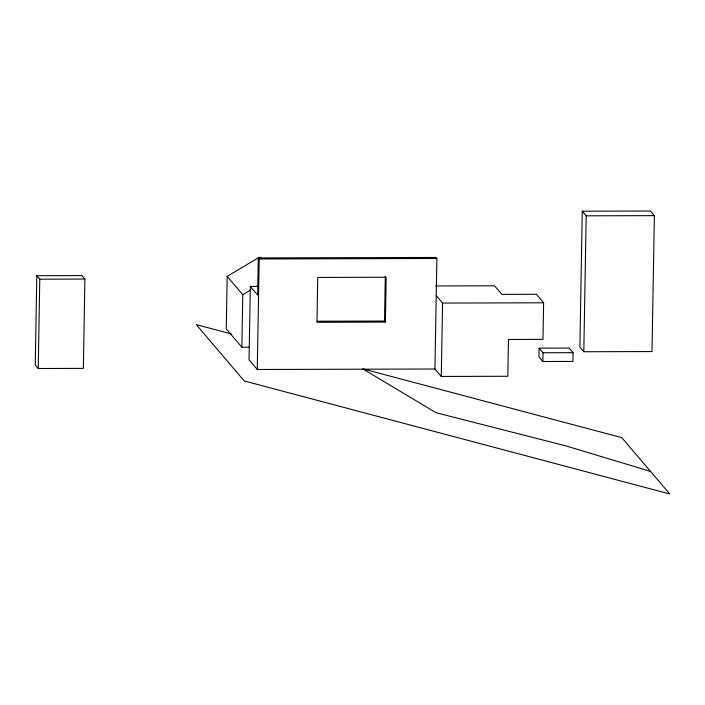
<?xml version="1.0" encoding="UTF-8"?>
<svg xmlns="http://www.w3.org/2000/svg" width="705" height="705" viewBox="0 0 705 705"><rect width="100%" height="100%" fill="white"/><g stroke="black" fill="none" stroke-linecap="round" stroke-linejoin="round"><path stroke-width="1.06" d="M36.81 275.708L35.25 365.023L38.22 368.504L83.349 368.38L84.908 279.065L81.939 275.584L36.81 275.708L39.78 279.189L38.22 368.504M261.264 258.286L259.414 257.166L227.177 276.378L226.261 328.909L241.868 347.239L249.57 347.221M241.868 347.239L242.784 294.708L227.177 276.378M257.968 286.442L250.337 286.468L249.05 359.85L257.263 369.49L434.941 369.006L441.286 376.452L507.82 376.267L508.464 339.466L542.973 339.369L543.617 302.798L536.382 294.293L501.863 294.39L494.549 285.798L435.646 285.957M434.941 369.006L436.871 258.488L435.972 257.44L258.294 257.924L257.651 295.06L250.337 286.468M257.263 369.49L259.193 258.973L258.294 257.924M385.397 322.097L386.181 277.25L317.743 277.435L316.959 322.282L385.397 322.097L384.507 321.048L385.291 276.201M441.286 376.452L442.564 303.071L436.219 295.624M539.113 348.147L538.955 356.889L542.885 361.506L572.918 361.418L573.068 352.676L569.147 348.067L539.113 348.147L543.035 352.756L542.885 361.506M582.26 211.209L579.889 347.133L583.811 351.742L652.002 351.557L654.372 215.633L650.442 211.024L582.26 211.209L586.181 215.818L583.811 351.742M242.784 294.708L251.068 289.764M256.602 286.477L258.444 285.375M586.181 215.818L654.372 215.633M259.193 258.973L436.871 258.488M39.78 279.189L84.908 279.065M442.564 303.071L543.617 302.798M317.153 321.224L384.507 321.048M543.035 352.756L573.068 352.676M231.249 333.906L196.263 324.608L244.238 380.947L669.75 493.976L621.775 437.638L363.789 369.112M650.521 471.398L565.965 445.921L435.963 412.681L362.723 368.83"/></g></svg>
